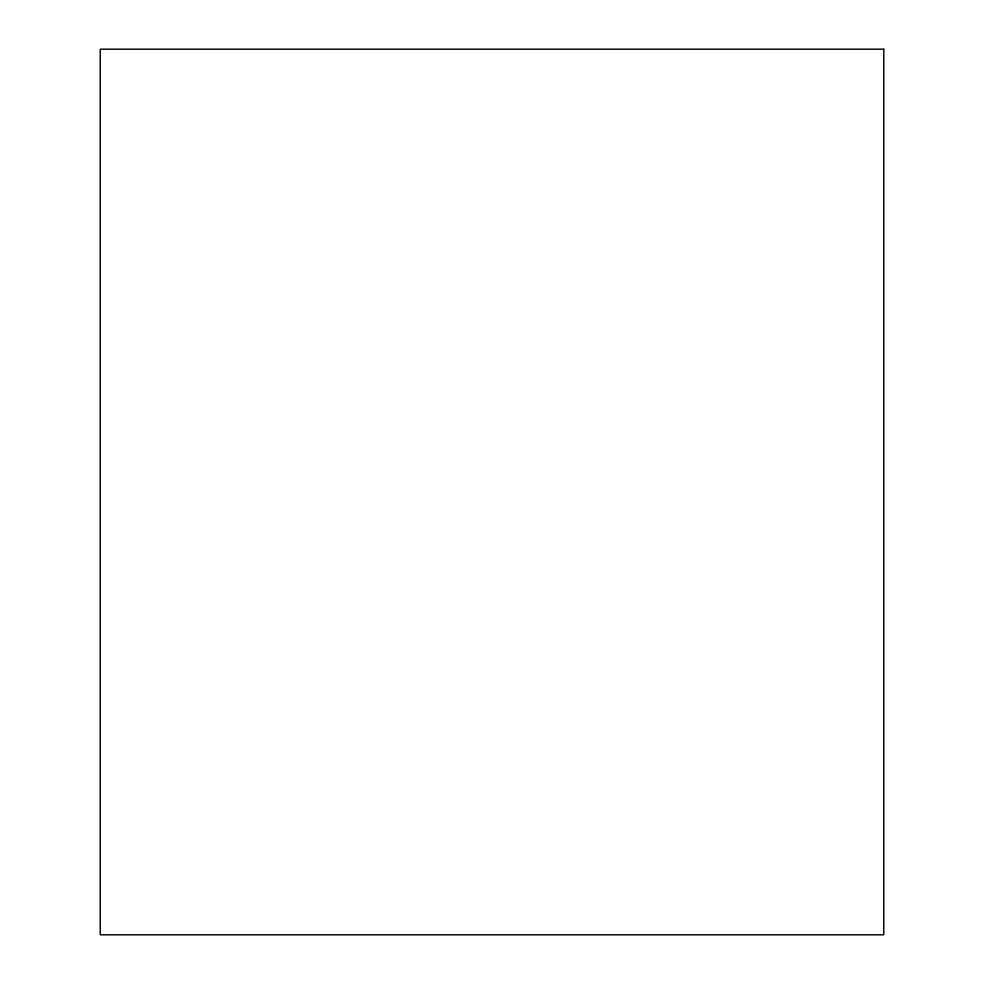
<?xml version="1.0" encoding="UTF-8"?>
<svg xmlns="http://www.w3.org/2000/svg" width="984" height="984" viewBox="0 0 984 984"><rect width="100%" height="100%" fill="white"/><g stroke="black" fill="none" stroke-linecap="round" stroke-linejoin="round"><path stroke-width="1.48" d="M883.792 49.2L100.208 49.2L100.208 934.8L883.792 934.8L883.792 49.2"/></g></svg>
